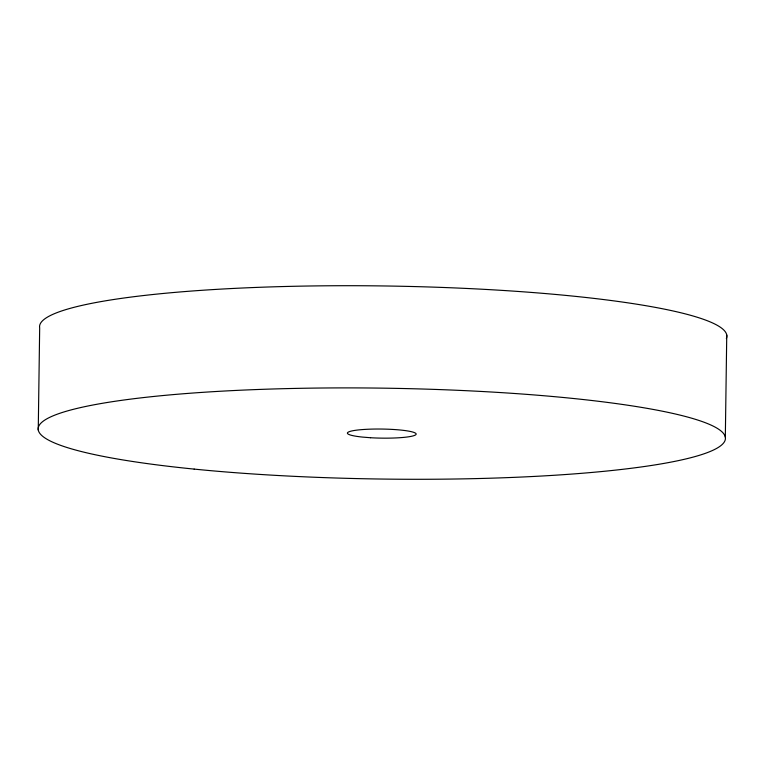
<?xml version="1.0" encoding="UTF-8"?>
<svg xmlns="http://www.w3.org/2000/svg" width="765" height="765" viewBox="0 0 765 765"><rect width="100%" height="100%" fill="white"/><g stroke="black" fill="none" stroke-linecap="round" stroke-linejoin="round"><path stroke-width="1.15" d="M38.25 429.997L39.675 327.812A343.676 45.451 0.8 0 1 388.285 286.024A343.676 45.451 0.8 0 1 726.348 338.57M725.325 437.188L726.75 335.003M370.547 437.733L362.534 437.092A34.368 4.542 0.8 0 1 364.13 429.452A34.368 4.542 0.8 0 1 415.969 433.592A34.368 4.542 0.8 0 1 370.547 437.733M194.147 469.098A343.676 45.451 0.8 0 0 724.924 440.755A343.676 45.451 0.8 0 0 226.287 390.925A343.676 45.451 0.8 0 0 194.147 469.098"/></g></svg>
